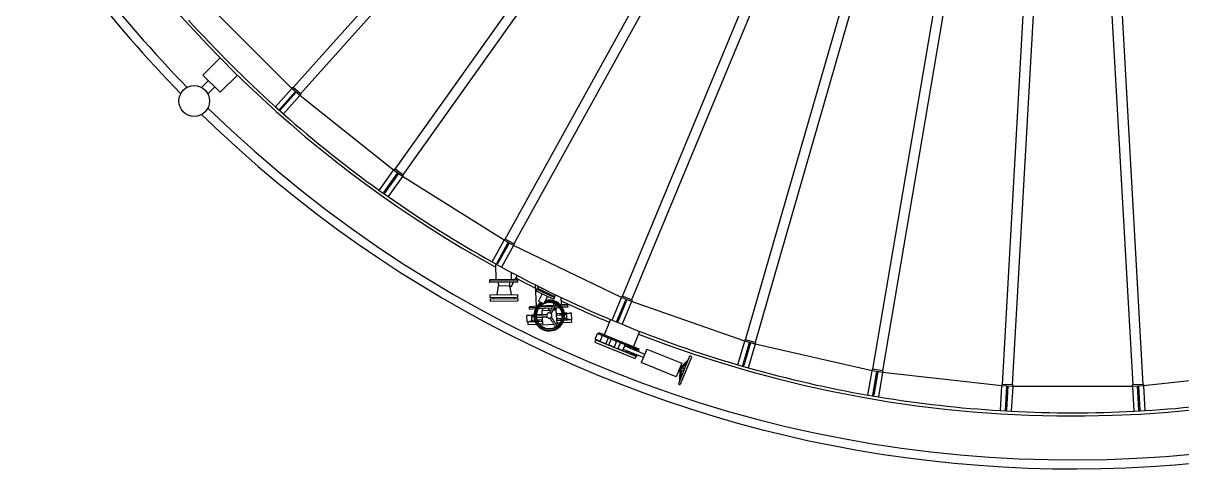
# Model space of a CAD drawing. Header units: millimetres. Extents: x 0 to 157650, y 0 to 89100.
# Drawn here: x 45770 to 57663, y 18890 to 23470 of the extents above; entities that cross this region are included whole.
import ezdxf

# ---------------------------------------------------------------- set-up
doc = ezdxf.new("R2010")
doc.units = ezdxf.units.MM
doc.header["$LTSCALE"] = 150
doc.layers.add('Visible', color=7, linetype='Continuous', lineweight=25)

msp = doc.modelspace()

# ---------------------------------------------------------------- linework, layer by layer
at = {"layer": 'Visible', "color": 9, "true_color": 0xc0c0c0}
for p, q in [((48542, 22808), (54497, 29473)), ((54595, 29432), (48617, 22742)), ((49587, 21969), (54817, 29341)), ((54912, 29301), (49668, 21911)), ((50718, 21251), (55120, 29215)), ((55213, 29177), (50806, 21203)), ((51923, 20664), (55414, 29093)), ((55507, 29055), (52016, 20626)), ((53186, 20217), (55708, 28971)), ((55801, 28933), (53282, 20189)), ((54492, 19913), (56009, 28847)), ((56104, 28808), (54590, 19896)), ((55823, 19757), (56325, 28716)), ((56423, 28675), (55922, 19752)), ((57163, 19752), (56661, 28675)), ((56759, 28716), (57263, 19758)), ((48528, 22800), (47657, 23671)), ((47792, 23113), (47615, 22935)), ((47600, 22809), (47671, 22880)), ((47792, 22759), (47615, 22935)), ((47792, 22759), (47969, 22936)), ((47665, 22744), (47736, 22815)), ((48359, 22610), (48528, 22800)), ((48402, 22584), (48565, 22767)), ((48573, 22760), (48409, 22577)), ((48610, 22727), (48441, 22537)), ((48528, 22800), (48539, 22812)), ((48610, 22727), (48528, 22800)), ((48542, 22808), (48539, 22812)), ((48617, 22742), (48542, 22808)), ((48621, 22738), (48610, 22727)), ((49573, 21959), (48610, 22727)), ((48621, 22738), (48617, 22742)), ((48359, 22610), (48441, 22537)), ((48409, 22577), (48402, 22584)), ((49426, 21751), (49573, 21958)), ((49472, 21730), (49614, 21929)), ((49622, 21924), (49480, 21724)), ((49663, 21895), (49516, 21688)), ((49573, 21958), (49583, 21971)), ((49663, 21895), (49573, 21958)), ((49587, 21969), (49583, 21971)), ((49668, 21911), (49587, 21969)), ((49672, 21908), (49663, 21895)), ((50706, 21240), (49663, 21895)), ((49672, 21908), (49668, 21911)), ((49426, 21751), (49516, 21688)), ((49480, 21724), (49472, 21730)), ((50583, 21017), (50706, 21239)), ((50631, 21001), (50750, 21215)), ((50759, 21210), (50640, 20996)), ((50802, 21186), (50680, 20964)), ((50706, 21239), (50714, 21253)), ((50802, 21186), (50706, 21239)), ((50718, 21251), (50714, 21253)), ((50806, 21203), (50718, 21251)), ((50810, 21200), (50802, 21186)), ((51913, 20652), (50803, 21186)), ((50810, 21200), (50806, 21203)), ((50583, 21017), (50680, 20964)), ((50640, 20996), (50631, 21001)), ((51815, 20417), (51913, 20652)), ((51865, 20406), (51959, 20632)), ((51968, 20629), (51874, 20402)), ((51913, 20652), (51919, 20666)), ((52014, 20610), (51913, 20652)), ((52014, 20610), (51917, 20375)), ((51923, 20664), (51919, 20666)), ((52016, 20626), (51923, 20664)), ((52020, 20624), (52014, 20610)), ((53177, 20203), (52014, 20610)), ((52020, 20624), (52016, 20626)), ((51815, 20417), (51917, 20375)), ((51874, 20402), (51865, 20406)), ((53177, 20203), (53182, 20218)), ((53186, 20217), (53182, 20218)), ((53107, 19959), (53177, 20203)), ((53157, 19953), (53225, 20189)), ((53235, 20186), (53167, 19951)), ((53283, 20172), (53177, 20203)), ((53282, 20189), (53186, 20217)), ((53283, 20172), (53213, 19928)), ((53287, 20188), (53282, 20189)), ((53287, 20188), (53283, 20172)), ((54484, 19898), (53283, 20172)), ((53107, 19959), (53213, 19928)), ((53167, 19951), (53157, 19953)), ((54441, 19648), (54484, 19898)), ((54484, 19898), (54487, 19914)), ((54592, 19880), (54484, 19898)), ((54492, 19913), (54487, 19914)), ((54590, 19896), (54492, 19913)), ((54492, 19648), (54533, 19890)), ((54543, 19888), (54502, 19647)), ((54592, 19880), (54550, 19629)), ((54595, 19895), (54590, 19896)), ((54595, 19895), (54592, 19880)), ((55817, 19742), (54592, 19880)), ((58493, 19880), (57268, 19742)), ((55803, 19488), (55817, 19742)), ((55817, 19742), (55818, 19758)), ((55927, 19736), (55817, 19742)), ((55823, 19757), (55818, 19758)), ((55922, 19752), (55823, 19757)), ((55927, 19752), (55922, 19752)), ((55927, 19752), (55927, 19736)), ((57163, 19752), (57158, 19752)), ((57159, 19736), (57158, 19752)), ((57268, 19742), (57159, 19736)), ((57263, 19758), (57163, 19752)), ((57268, 19758), (57263, 19758)), ((57268, 19758), (57268, 19742)), ((57268, 19742), (57283, 19488)), ((54441, 19648), (54550, 19629)), ((54502, 19647), (54492, 19648)), ((55853, 19494), (55867, 19739)), ((55877, 19738), (55863, 19494)), ((55927, 19736), (55912, 19482)), ((57159, 19736), (55927, 19736)), ((57173, 19482), (57159, 19736)), ((57222, 19494), (57209, 19738)), ((57219, 19739), (57232, 19494)), ((55803, 19488), (55912, 19482)), ((55863, 19494), (55853, 19494)), ((57173, 19482), (57283, 19488)), ((57232, 19494), (57222, 19494))]:
    msp.add_line(p, q, dxfattribs=at)
at = {"layer": 'Visible'}
for p, q in [((50624, 20833), (50622, 20996)), ((50846, 20835), (50561, 20832)), ((50561, 20820), (50561, 20832)), ((50846, 20823), (50561, 20820)), ((50846, 20821), (50562, 20818)), ((50562, 20806), (50562, 20818)), ((50595, 20820), (50595, 20818)), ((50783, 20835), (50782, 20908)), ((50787, 20906), (50783, 20898)), ((50813, 20823), (50813, 20821)), ((50840, 20878), (50817, 20835)), ((50846, 20823), (50846, 20835)), ((50847, 20809), (50846, 20821)), ((50847, 20809), (50562, 20806)), ((50647, 20772), (50632, 20679)), ((50647, 20807), (50648, 20772)), ((50647, 20772), (50762, 20773)), ((50761, 20808), (50762, 20773)), ((50762, 20773), (50779, 20680)), ((50774, 20759), (50763, 20764)), ((50774, 20759), (50776, 20758)), ((50803, 20809), (50776, 20758)), ((51025, 20782), (51037, 20560)), ((51044, 20738), (51036, 20720)), ((51036, 20720), (51215, 20632)), ((51044, 20738), (51224, 20650)), ((51047, 20745), (51053, 20755)), ((51227, 20656), (51047, 20745)), ((51228, 20677), (51063, 20759)), ((51072, 20725), (51074, 20727)), ((51197, 20666), (51074, 20727)), ((51106, 20738), (51108, 20741)), ((51186, 20698), (51187, 20702)), ((50563, 20678), (50848, 20681)), ((50564, 20651), (50563, 20678)), ((50564, 20651), (50849, 20654)), ((50564, 20636), (50849, 20639)), ((50564, 20636), (50564, 20614)), ((50564, 20614), (50849, 20617)), ((50600, 20636), (50600, 20651)), ((50812, 20639), (50812, 20654)), ((50849, 20654), (50848, 20681)), ((50849, 20639), (50849, 20617)), ((51098, 20690), (51060, 20612)), ((51060, 20612), (51062, 20611)), ((51112, 20587), (51062, 20611)), ((51112, 20587), (51114, 20586)), ((51152, 20663), (51114, 20586)), ((51196, 20664), (51197, 20666)), ((51224, 20650), (51215, 20632)), ((51227, 20656), (51232, 20667)), ((51362, 20578), (51284, 20574)), ((51288, 20653), (51292, 20574)), ((51297, 20649), (51289, 20632)), ((51362, 20566), (51362, 20578)), ((50964, 20467), (50939, 20465)), ((50943, 20401), (50939, 20465)), ((50964, 20467), (50995, 20468)), ((51045, 20561), (50967, 20556)), ((50968, 20544), (50967, 20556)), ((51037, 20548), (50968, 20544)), ((51037, 20548), (50968, 20544)), ((50969, 20532), (50968, 20544)), ((50969, 20532), (51030, 20536)), ((51013, 20472), (50984, 20470)), ((50984, 20468), (50984, 20470)), ((50990, 20456), (51013, 20457)), ((50993, 20416), (50990, 20456)), ((51013, 20469), (50995, 20468)), ((50996, 20456), (50995, 20468)), ((51095, 20476), (51037, 20473)), ((51037, 20471), (51058, 20472)), ((51058, 20537), (51200, 20545)), ((51058, 20472), (51058, 20469)), ((51206, 20557), (51067, 20550)), ((51206, 20557), (51067, 20550)), ((51212, 20570), (51079, 20562)), ((51095, 20474), (51092, 20474)), ((51092, 20471), (51092, 20474)), ((51093, 20516), (51188, 20521)), ((51093, 20516), (51095, 20471)), ((51105, 20517), (51102, 20540)), ((51166, 20543), (51167, 20520)), ((51167, 20520), (51166, 20543)), ((51211, 20523), (51242, 20524)), ((51223, 20546), (51274, 20549)), ((51263, 20560), (51229, 20559)), ((51263, 20560), (51229, 20559)), ((51229, 20524), (51230, 20547)), ((51237, 20527), (51230, 20530)), ((51250, 20572), (51235, 20571)), ((51237, 20527), (51238, 20526)), ((51249, 20548), (51238, 20526)), ((51250, 20375), (51242, 20524)), ((51302, 20487), (51244, 20484)), ((51247, 20482), (51244, 20482)), ((51245, 20470), (51304, 20473)), ((51248, 20470), (51247, 20482)), ((51281, 20484), (51302, 20485)), ((51281, 20472), (51281, 20484)), ((51362, 20566), (51294, 20562)), ((51362, 20566), (51294, 20562)), ((51302, 20551), (51363, 20554)), ((51355, 20490), (51326, 20489)), ((51344, 20487), (51326, 20486)), ((51327, 20474), (51350, 20476)), ((51344, 20487), (51375, 20489)), ((51345, 20475), (51344, 20487)), ((51352, 20436), (51350, 20476)), ((51355, 20488), (51355, 20490)), ((51363, 20554), (51362, 20566)), ((51400, 20490), (51375, 20489)), ((51403, 20426), (51400, 20490)), ((50943, 20401), (50967, 20403)), ((50951, 20399), (51025, 20403)), ((50951, 20399), (50952, 20373)), ((50952, 20373), (51039, 20378)), ((50998, 20404), (50967, 20403)), ((50987, 20401), (50987, 20404)), ((51020, 20418), (50993, 20416)), ((50998, 20404), (50998, 20416)), ((50998, 20404), (51024, 20406)), ((51098, 20422), (51045, 20419)), ((51062, 20408), (51050, 20407)), ((51051, 20405), (51099, 20407)), ((51061, 20420), (51062, 20408)), ((51067, 20380), (51100, 20381)), ((51095, 20410), (51095, 20422)), ((51095, 20410), (51099, 20410)), ((51096, 20451), (51101, 20367)), ((51218, 20374), (51101, 20367)), ((51250, 20375), (51241, 20375)), ((51300, 20433), (51247, 20430)), ((51247, 20418), (51251, 20418)), ((51247, 20415), (51295, 20418)), ((51249, 20389), (51282, 20391)), ((51251, 20418), (51250, 20430)), ((51284, 20420), (51284, 20432)), ((51296, 20421), (51284, 20420)), ((51310, 20393), (51397, 20398)), ((51321, 20419), (51395, 20423)), ((51322, 20422), (51347, 20423)), ((51352, 20436), (51325, 20434)), ((51347, 20423), (51347, 20435)), ((51378, 20425), (51347, 20423)), ((51359, 20421), (51359, 20424)), ((51378, 20425), (51403, 20426)), ((51395, 20423), (51397, 20398)), ((51798, 20424), (51735, 20268)), ((51641, 20221), (51666, 20280)), ((51641, 20221), (51665, 20211)), ((51689, 20271), (51666, 20280)), ((51679, 20290), (51674, 20279)), ((51674, 20279), (52086, 20112)), ((51679, 20290), (52091, 20123)), ((51689, 20271), (51717, 20259)), ((51693, 20200), (51717, 20259)), ((51707, 20263), (51708, 20266)), ((51750, 20246), (51717, 20259)), ((51750, 20246), (51776, 20235)), ((51776, 20235), (51752, 20176)), ((51783, 20163), (51807, 20223)), ((51846, 20207), (51807, 20223)), ((52098, 20303), (52035, 20146)), ((51648, 20215), (51638, 20191)), ((51638, 20191), (52051, 20024)), ((51648, 20215), (52060, 20048)), ((51693, 20200), (51665, 20211)), ((51682, 20202), (51683, 20204)), ((51693, 20200), (51726, 20186)), ((51752, 20176), (51726, 20186)), ((51783, 20163), (51822, 20147)), ((51835, 20142), (51822, 20147)), ((51859, 20202), (51835, 20142)), ((51846, 20207), (51859, 20202)), ((51876, 20126), (51900, 20185)), ((51888, 20121), (51876, 20126)), ((51888, 20121), (51927, 20105)), ((51900, 20185), (51912, 20180)), ((51951, 20164), (51912, 20180)), ((51927, 20105), (51951, 20164)), ((52136, 20033), (51932, 20116)), ((51947, 20153), (52151, 20070)), ((51959, 20092), (51963, 20103)), ((51978, 20140), (51983, 20151)), ((51983, 20151), (52008, 20141)), ((52041, 20128), (52008, 20141)), ((52037, 20116), (52041, 20128)), ((52041, 20128), (52070, 20116)), ((52052, 20123), (52053, 20126)), ((52093, 20107), (52070, 20116)), ((52091, 20123), (52086, 20112)), ((52088, 20095), (52093, 20107)), ((52171, 20121), (52151, 20070)), ((52171, 20121), (52530, 19975)), ((51984, 20082), (51959, 20092)), ((51984, 20082), (52017, 20068)), ((52017, 20068), (52022, 20079)), ((52046, 20057), (52017, 20068)), ((52027, 20062), (52028, 20064)), ((52046, 20057), (52069, 20047)), ((52060, 20048), (52051, 20024)), ((52069, 20047), (52073, 20058)), ((52136, 20033), (52115, 19983)), ((52474, 19837), (52115, 19983)), ((52136, 20033), (52151, 20070)), ((52611, 20047), (52496, 19765)), ((52629, 20039), (52515, 19757)), ((52530, 19975), (52474, 19837)), ((52509, 19902), (52502, 19905)), ((52527, 19946), (52506, 19895)), ((52523, 19888), (52506, 19895)), ((52524, 19939), (52517, 19942)), ((52528, 19927), (52520, 19908)), ((52530, 19904), (52523, 19888)), ((52544, 19939), (52527, 19946)), ((52544, 19939), (52537, 19923))]:
    msp.add_line(p, q, dxfattribs=at)
at = {"layer": 'Visible', "color": 9, "true_color": 0xc0c0c0}
msp.add_circle((47526, 22670), 158, dxfattribs=at)
for radius, start, end in [(12796, 225.6757, 85.4189), (12250, 248.6743, 61.1047), (12250, 211.4967, 241.1047), (12796, 210.635, 224.3243), (12704, 210.6708, 224.3219), (12220, 222.0463, 227.9591), (12704, 225.6781, 314.7925), (12220, 228.4749, 234.3877), (12220, 234.9034, 240.8162), (12220, 241.332, 247.2448), (12250, 242.1848, 243.2407), (12250, 244.6123, 247.1588), (12220, 247.7606, 253.6734), (12220, 254.1891, 260.102), (12220, 260.6177, 266.5305), (12220, 273.4749, 279.3877), (12220, 267.0463, 272.9591)]:
    msp.add_arc((56542, 31686), radius, start, end, dxfattribs=at)
at = {"layer": 'Visible'}
for centre, radius, start, end in [((51060, 20751), 8, 63.8028, 153.8028), ((51086, 20729), 7, 179.1797, 243.8028), ((51170, 20465), 158, 121.5787, 104.9619), ((51170, 20465), 152, 120.2955, 106.7535), ((51170, 20465), 139, 116.5896, 112.0877), ((51170, 20465), 134, 114.8535, 178.8293), ((51170, 20465), 134, 67.4146, 114.6896), ((51191, 20677), 7, 243.8028, 308.4259), ((51170, 20465), 134, 58.8293, 67.4146), ((51225, 20670), 8, 333.8028, 63.8028), ((51170, 20465), 134, 307.4146, 58.8293), ((51170, 20465), 134, 178.8293, 187.4146), ((51170, 20465), 27.5, 161.7983, 204.4456), ((51170, 20465), 27.5, 84.4456, 161.7983), ((51170, 20465), 27.5, 41.7983, 84.4456), ((51170, 20465), 27.5, 324.4456, 41.7983), ((51170, 20465), 134, 187.4146, 298.8293), ((51170, 20465), 27.5, 204.4456, 281.7983), ((51170, 20465), 27.5, 281.7983, 324.4456), ((51170, 20465), 134, 298.8293, 307.4146), ((52618, 20037), 12, 11.4739, 124.3593), ((52508, 19767), 12, 191.4739, 304.3593)]:
    msp.add_arc(centre, radius, start, end, dxfattribs=at)
for points, weights in [([(51221, 20588), (51181, 20509), (51173, 20492)], [1, 1.34371839245, 1]), ([(51191, 20483), (51199, 20499), (51239, 20579)], [1, 1.34371839244, 1]), ([(51144, 20473), (51126, 20472), (51037, 20467)], [1, 1.34371839244, 1]), ([(51038, 20448), (51127, 20452), (51145, 20453)], [1, 1.34371839244, 1]), ([(51176, 20438), (51186, 20422), (51235, 20348)], [1, 1.34371839245, 1]), ([(51251, 20359), (51203, 20433), (51193, 20449)], [1, 1.34371839244, 1]), ([(52534, 19943), (52545, 19956), (52598, 20014)], [1.00506725803, 1.34191598388, 1.0182443409]), ([(52587, 19987), (52553, 19950), (52544, 19939)], [1.10659149782, 1.27776884728, 1]), ([(52509, 19797), (52513, 19875), (52514, 19892)], [1.0182443409, 1.34191598388, 1.00506725803]), ([(52520, 19908), (52525, 19906), (52550, 19896)], [1, 1.34433280742, 1.0182443409]), ([(52523, 19889), (52523, 19874), (52520, 19824)], [1, 1.27776884728, 1.10659149782]), ([(52524, 19833), (52526, 19884), (52527, 19898)], [1.10659149782, 1.27776884728, 1]), ([(52557, 19915), (52533, 19925), (52528, 19927)], [1.0182443409, 1.34433280742, 1]), ([(52540, 19930), (52549, 19941), (52583, 19978)], [1, 1.27776884727, 1.10659149782])]:
    msp.add_rational_spline(points, weights, degree=2, dxfattribs=at)

doc.saveas('drawing.dxf')
